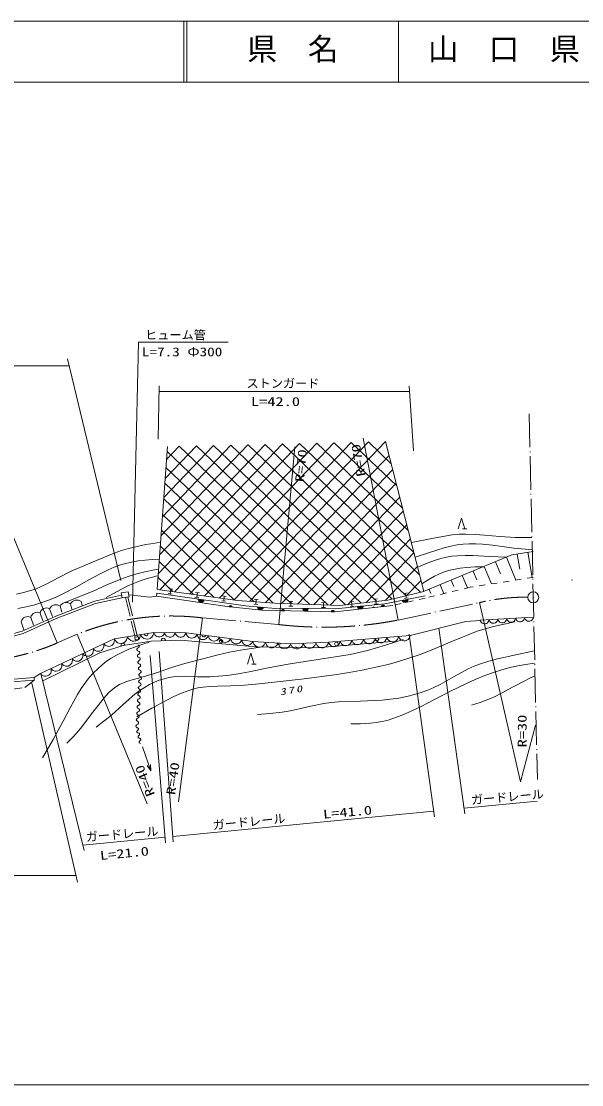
# Model space of a CAD drawing. Units: millimetres, scale not verified. Extents: x 27877 to 667877, y 22695 to 382695.
# Drawn here: x 258895 to 351022, y 207695 to 382695 of the extents above; entities that cross this region are included whole.
import ezdxf
from ezdxf.enums import TextEntityAlignment as Align

# ---------------------------------------------------------------- set-up
doc = ezdxf.new("R2010")
doc.units = ezdxf.units.MM
doc.header["$LTSCALE"] = 1000
for name, pattern in [('USER3', [7.000001, 5.508197, -0.688525, 0.114754, -0.688525]), ('USER4', [4, 3.2, -0.8]), ('USER5', [2, 1, -1])]:
    doc.linetypes.add(name, pattern=pattern)
doc.layers.add('S-SUV', color=7, linetype='Continuous', lineweight=13)
doc.layers.add('S-SUV-LWCN', color=7, linetype='Continuous', lineweight=13)
doc.styles.add('ＭＳ ゴシック', font='')
doc.styles.get('ＭＳ ゴシック').set_extended_font_data('MS Gothic')

# ---------------------------------------------------------------- blocks, each defined once
blk = doc.blocks.new('BUHIN141')
at = {"color": 7, "linetype": 'Continuous', "lineweight": 13}
for p, q in [((-206, 122), (231, -65)), ((231, -31), (-182, 146)), ((-153, 167), (225, 5)), ((217, 43), (-117, 186)), ((-77, 203), (201, 84)), ((159, 136), (-12, 209))]:
    blk.add_line(p, q, dxfattribs=at)
blk.add_lwpolyline([(-230, 98), (-189, 143), (-143, 177), (-77, 208), (-14, 214), (47, 208), (118, 178), (165, 137), (204, 88), (227, 18), (235, -38), (230, -98)], close=True, dxfattribs=at)
blk = doc.blocks.new('BUHIN10')
at = {"color": 7, "linetype": 'Continuous', "lineweight": 13}
for radius in [896, 27]:
    blk.add_circle((0, 0), radius, dxfattribs=at)
blk = doc.blocks.new('BUHIN145')
at = {"color": 7, "linetype": 'Continuous', "lineweight": 13}
for p, q in [((198, 348), (-198, -348)), ((-82, 507), (478, 188)), ((82, -507), (-478, -188))]:
    blk.add_line(p, q, dxfattribs=at)
blk = doc.blocks.new('BUHIN147')
at = {"color": 7, "linetype": 'Continuous', "lineweight": 13}
for p, q in [((164, 365), (-164, -365)), ((-130, 497), (458, 233)), ((130, -497), (-458, -233))]:
    blk.add_line(p, q, dxfattribs=at)
blk = doc.blocks.new('BUHIN148')
at = {"color": 7, "linetype": 'Continuous', "lineweight": 13}
for p, q in [((-204, 471), (417, 300)), ((106, 386), (-106, -386)), ((204, -471), (-417, -300))]:
    blk.add_line(p, q, dxfattribs=at)
blk = doc.blocks.new('BUHIN150')
at = {"color": 7, "linetype": 'Continuous', "lineweight": 13}
blk.add_lwpolyline([(-955, -55), (-870, -271), (-745, -450), (-547, -649), (-330, -752), (-102, -810), (194, -793), (414, -709), (618, -582), (792, -361), (891, -169), (955, 55)], dxfattribs=at)
blk = doc.blocks.new('BUHIN151')
at = {"color": 7, "linetype": 'Continuous', "lineweight": 13}
blk.add_lwpolyline([(-1068, 240), (-1043, -23), (-962, -260), (-806, -542), (-600, -723), (-367, -860), (-36, -934), (233, -911), (496, -835), (758, -647), (927, -467), (1068, -240)], dxfattribs=at)
blk = doc.blocks.new('BUHIN152')
at = {"color": 7, "linetype": 'Continuous', "lineweight": 13}
blk.add_lwpolyline([(-818, 340), (-835, 126), (-803, -74), (-718, -321), (-579, -494), (-412, -635), (-159, -740), (59, -759), (280, -735), (514, -621), (675, -501), (818, -340)], dxfattribs=at)
blk = doc.blocks.new('BUHIN153')
at = {"color": 7, "linetype": 'Continuous', "lineweight": 13}
blk.add_lwpolyline([(-805, 453), (-848, 234), (-840, 22), (-783, -243), (-660, -439), (-505, -606), (-255, -746), (-32, -792), (199, -795), (455, -706), (636, -601), (805, -453)], dxfattribs=at)
blk = doc.blocks.new('BUHIN154')
at = {"color": 7, "linetype": 'Continuous', "lineweight": 13}
blk.add_lwpolyline([(-933, 450), (-966, 201), (-942, -34), (-859, -327), (-708, -538), (-522, -714), (-233, -853), (20, -889), (279, -876), (560, -759), (755, -628), (933, -450)], dxfattribs=at)
blk = doc.blocks.new('BUHIN155')
at = {"color": 7, "linetype": 'Continuous', "lineweight": 13}
blk.add_lwpolyline([(-978, 350), (-985, 99), (-936, -134), (-822, -418), (-649, -612), (-445, -768), (-142, -876), (114, -885), (371, -844), (639, -697), (820, -547), (978, -350)], dxfattribs=at)
blk = doc.blocks.new('BUHIN156')
at = {"color": 7, "linetype": 'Continuous', "lineweight": 13}
blk.add_lwpolyline([(-918, 285), (-915, 53), (-861, -161), (-744, -418), (-576, -591), (-382, -727), (-97, -816), (140, -814), (376, -766), (618, -620), (779, -474), (918, -285)], dxfattribs=at)
blk = doc.blocks.new('BUHIN157')
at = {"color": 7, "linetype": 'Continuous', "lineweight": 13}
blk.add_lwpolyline([(-692, 235), (-694, 58), (-657, -105), (-573, -303), (-449, -438), (-304, -545), (-90, -617), (90, -621), (271, -589), (457, -483), (582, -375), (692, -235)], dxfattribs=at)
blk = doc.blocks.new('BUHIN172')
at = {"color": 7, "linetype": 'Continuous', "lineweight": 13}
blk.add_line((-173, -896), (495, -1166), dxfattribs=at)
blk.add_lwpolyline([(-844, -625), (337, 834), (174, -1036)], dxfattribs=at)
blk = doc.blocks.new('BUHIN173')
at = {"color": 7, "linetype": 'Continuous', "lineweight": 13}
blk.add_lwpolyline([(160, 501), (240, 406), (272, 352), (291, 288), (287, 217), (267, 155), (231, 103), (181, 58), (120, 31), (-120, -31), (-177, -62), (-223, -94), (-264, -153), (-287, -223), (-289, -291), (-267, -353), (-240, -406), (-160, -501)], dxfattribs=at)
blk = doc.blocks.new('BUHIN174')
at = {"color": 7, "linetype": 'Continuous', "lineweight": 13}
blk.add_lwpolyline([(227, 476), (294, 371), (319, 313), (328, 247), (315, 177), (287, 117), (244, 71), (188, 33), (124, 14), (-124, -14), (-185, -38), (-235, -63), (-283, -116), (-315, -183), (-327, -250), (-314, -315), (-294, -371), (-227, -476)], dxfattribs=at)
blk = doc.blocks.new('BUHIN175')
at = {"color": 7, "linetype": 'Continuous', "lineweight": 13}
blk.add_lwpolyline([(73, 432), (150, 364), (183, 322), (206, 272), (212, 213), (203, 159), (179, 112), (143, 69), (96, 39), (-96, -39), (-139, -72), (-173, -104), (-200, -157), (-210, -218), (-204, -274), (-179, -323), (-150, -364), (-73, -432)], dxfattribs=at)

msp = doc.modelspace()

# ---------------------------------------------------------------- hatches: boundary and pattern name
at = {"layer": 'S-SUV'}
h = msp.add_hatch(dxfattribs=at)
h.set_pattern_fill('USER', color=256, style=0, pattern_type=2)
h.set_pattern_definition([(226.3264, (318783, 313534), (1446.57, -1381.1), []), (136.3264, (318783, 313534), (-1381.1, -1446.57), [])])
h.paths.add_polyline_path([(282931, 312704), (281219, 289252), (294420, 287394), (300547, 286938), (311245, 286533), (319144, 287444), (325068, 288862), (318783, 313534)])

# ---------------------------------------------------------------- linework, layer by layer
for p, q in [((667877, 382695), (27877, 382695)), ((285627, 382695), (285627, 372695)), ((286127, 382695), (286127, 372695)), ((320877, 382695), (320877, 372695)), ((27877, 372695), (667877, 372695)), ((277185, 287117), (278164, 329864)), ((278164, 329864), (292885, 329864)), ((218436, 325978), (266794, 325978)), ((266515, 327144), (275242, 290679)), ((281580, 322705), (281411, 313907)), ((322684, 322705), (323343, 311985)), ((281562, 321768), (322741, 321768)), ((320841, 284162), (315110, 314088)), ((325068, 288862), (318783, 313534)), ((282931, 312704), (281219, 289252)), ((301241, 283418), (303866, 312644)), ((264817, 280391), (253155, 308503)), ((325040, 288838), (339545, 294869)), ((338638, 294492), (340201, 290735)), ((339545, 294869), (343034, 295467)), ((340417, 295019), (340843, 292535)), ((342162, 295318), (342876, 291152)), ((335012, 292984), (336206, 290112)), ((336825, 293738), (337652, 291750)), ((329573, 290723), (330006, 289680)), ((331386, 291477), (332227, 289454)), ((333199, 292230), (333805, 290773)), ((276482, 288821), (275318, 288632)), ((276616, 287993), (276482, 288821)), ((281205, 289166), (294420, 287394)), ((319144, 287444), (325068, 288862)), ((319144, 287444), (325068, 288862)), ((325946, 289215), (326237, 288515)), ((327759, 289969), (328363, 288517)), ((264486, 284768), (270956, 287291)), ((268732, 287191), (268925, 286580)), ((270956, 287291), (275382, 288240)), ((275446, 287844), (271071, 286907)), ((275318, 288632), (275453, 287804)), ((275453, 287804), (276616, 287993)), ((276607, 288323), (279984, 287918)), ((279984, 287918), (281105, 288103)), ((281105, 288103), (281167, 288578)), ((292725, 286381), (281105, 288103)), ((281167, 288578), (295739, 286482)), ((288914, 287401), (287974, 287536)), ((287990, 287471), (288881, 287342)), ((288835, 287286), (288020, 287403)), ((288056, 287335), (288776, 287231)), ((288708, 287178), (288109, 287264)), ((288216, 287185), (288585, 287132)), ((294420, 287394), (300547, 286938)), ((294420, 287394), (300547, 286938)), ((297192, 287589), (297835, 287541)), ((297514, 287565), (297454, 286767)), ((311245, 286533), (319144, 287444)), ((311245, 286533), (319144, 287444)), ((318677, 286837), (325284, 288153)), ((322458, 287526), (321527, 287341)), ((321563, 287284), (322446, 287460)), ((322421, 287392), (321615, 287231)), ((321671, 287178), (322385, 287321)), ((321700, 288467), (322326, 288617)), ((322338, 287248), (321745, 287129)), ((321872, 287091), (322237, 287164)), ((322512, 287839), (321886, 287689)), ((322013, 288542), (322199, 287764)), ((334200, 287032), (340954, 257529)), ((262000, 285317), (262458, 284038)), ((263552, 286033), (264035, 284746)), ((271071, 286907), (264641, 284399)), ((265279, 286419), (265547, 285486)), ((267005, 286805), (267220, 285969)), ((298396, 285773), (292725, 286381)), ((293076, 286375), (293549, 286324)), ((293539, 286357), (293092, 286404)), ((293114, 286434), (293523, 286390)), ((293504, 286423), (293142, 286462)), ((293175, 286490), (293476, 286458)), ((293421, 286495), (293236, 286515)), ((295739, 286482), (300701, 286077)), ((297775, 286743), (297133, 286791)), ((298688, 286179), (297741, 286256)), ((297761, 286192), (298658, 286118)), ((298616, 286059), (297796, 286126)), ((297836, 286060), (298561, 286001)), ((298496, 285944), (297893, 285993)), ((298005, 285921), (298376, 285891)), ((310448, 285520), (298396, 285773)), ((300547, 286938), (311245, 286533)), ((300547, 286938), (311245, 286533)), ((300701, 286077), (310524, 286026)), ((306087, 285987), (305137, 285992)), ((305162, 285929), (306062, 285924)), ((306024, 285862), (305202, 285866)), ((305246, 285804), (305974, 285800)), ((305913, 285738), (305308, 285741)), ((305426, 285678), (305798, 285676)), ((319967, 286583), (310448, 285520)), ((310524, 286026), (318677, 286837)), ((315079, 286416), (314134, 286322)), ((314165, 286263), (315061, 286352)), ((315029, 286286), (314211, 286204)), ((314262, 286147), (314986, 286219)), ((314932, 286151), (314330, 286091)), ((314453, 286040), (314824, 286077)), ((318113, 286408), (318585, 286461)), ((318570, 286490), (318122, 286440)), ((318138, 286473), (318546, 286519)), ((318520, 286548), (318159, 286507)), ((318185, 286542), (318486, 286575)), ((318424, 286600), (318239, 286579)), ((258895, 283885), (259305, 282558)), ((259044, 282309), (264486, 284768)), ((264641, 284399), (259181, 281932)), ((260447, 284601), (260914, 283330)), ((288679, 284513), (284756, 254235)), ((322815, 281621), (331960, 283918)), ((331960, 283918), (334336, 284108)), ((343073, 284615), (334323, 284116)), ((255741, 281394), (259044, 282309)), ((259181, 281932), (255824, 281002)), ((268100, 281827), (279607, 253932)), ((274181, 281064), (280663, 282128)), ((280663, 282128), (285980, 282077)), ((285980, 282077), (296967, 280659)), ((322676, 281824), (326799, 251798)), ((327551, 282821), (331823, 252285)), ((262079, 275342), (274181, 281064)), ((280257, 280710), (275649, 279950)), ((278165, 281374), (277587, 281365)), ((277587, 281365), (277594, 280888)), ((277594, 280888), (278172, 280896)), ((278172, 280896), (278165, 281374)), ((285041, 280862), (280257, 280710)), ((297447, 279748), (285041, 280862)), ((296967, 280659), (303168, 280254)), ((303168, 280254), (309397, 280507)), ((319828, 280608), (307371, 279596)), ((309397, 280507), (322815, 281621)), ((271801, 278786), (262433, 274178)), ((275649, 279950), (271801, 278786)), ((280056, 278303), (282627, 247519)), ((281586, 278963), (283881, 247641)), ((307371, 279596), (297447, 279748)), ((262143, 275162), (269217, 246220)), ((254821, 274188), (260999, 274692)), ((261032, 274293), (254853, 273789)), ((260605, 273758), (268137, 241038)), ((260999, 274692), (261032, 274293)), ((343436, 266876), (340954, 257529)), ((278805, 263308), (280192, 259352)), ((331690, 253204), (343693, 254367)), ((283814, 248566), (326666, 252717)), ((268995, 247131), (282550, 248444)), ((162361, 242103), (267892, 242103)), ((27877, 207695), (566877, 207695))]:
    msp.add_line(p, q, dxfattribs=at)
at = {"layer": 'S-SUV', "linetype": 'USER3'}
for p, q in [((342383, 318116), (343729, 257945)), ((320841, 284162), (334200, 287032)), ((288679, 284513), (301241, 283418)), ((264817, 280391), (268100, 281827))]:
    msp.add_line(p, q, dxfattribs=at)
at = {"layer": 'S-SUV', "linetype": 'USER5'}
for p, q in [((343059, 291181), (332666, 289561)), ((332666, 289561), (325264, 287766)), ((325264, 287766), (319925, 286570))]:
    msp.add_line(p, q, dxfattribs=at)
at = {"layer": 'S-SUV', "linetype": 'USER4'}
for p, q in [((276042, 287895), (277596, 281365)), ((276431, 287988), (278005, 281371)), ((260999, 274692), (262079, 275342)), ((251923, 272058), (259481, 273041)), ((259481, 273041), (261032, 274293))]:
    msp.add_line(p, q, dxfattribs=at)
at = {"layer": 'S-SUV'}
for points in [[(288948, 287459), (288892, 287351), (288821, 287263), (288709, 287168), (288592, 287124), (288470, 287104), (288316, 287126), (288206, 287179), (288105, 287255), (288024, 287377), (287979, 287482), (287958, 287601)], [(322471, 287593), (322454, 287472), (322416, 287365), (322342, 287238), (322246, 287158), (322138, 287098), (321986, 287068), (321864, 287082), (321744, 287119), (321627, 287208), (321549, 287292), (321490, 287397)], [(293061, 286345), (293087, 286400), (293120, 286445), (293175, 286495), (293233, 286519), (293293, 286531), (293370, 286523), (293426, 286498), (293478, 286462), (293521, 286403), (293545, 286351), (293558, 286292)], [(298718, 286239), (298669, 286128), (298604, 286035), (298498, 285933), (298383, 285883), (298263, 285855), (298108, 285867), (297994, 285914), (297890, 285983), (297801, 286101), (297749, 286203), (297721, 286320)], [(306113, 286049), (306072, 285934), (306014, 285837), (305916, 285728), (305806, 285668), (305688, 285631), (305533, 285632), (305416, 285670), (305306, 285731), (305209, 285841), (305150, 285939), (305113, 286054)], [(315098, 286481), (315070, 286363), (315022, 286260), (314936, 286141), (314832, 286070), (314719, 286021), (314565, 286006), (314444, 286032), (314329, 286080), (314221, 286180), (314152, 286271), (314103, 286382)], [(318104, 286375), (318118, 286435), (318141, 286486), (318183, 286546), (318235, 286582), (318291, 286608), (318368, 286616), (318429, 286604), (318487, 286580), (318541, 286531), (318576, 286486), (318601, 286431)]]:
    msp.add_lwpolyline(points, close=True, dxfattribs=at)
msp.add_lwpolyline([(280133, 260391), (280192, 259352), (279593, 260201)], dxfattribs=at)
for centre, radius in [((349442, 290754), 31.2), ((349442, 290754), 25), ((349442, 290754), 18.7), ((349442, 290754), 12.5), ((349442, 290754), 6.2), ((291728, 280662), 298), ((310697, 280244), 298)]:
    msp.add_circle(centre, radius, dxfattribs=at)
for centre, radius, start, end in [((266287, 285965), 1106, 49.47404, 155.73425), ((268014, 286351), 1106, 49.47404, 155.73425), ((261492, 284377), 1068, 61.62621, 167.88641), ((263044, 285093), 1068, 61.62621, 167.88641), ((264560, 285578), 1106, 49.47404, 155.73425), ((305977, 285637), 49.8, 331.35177, 206.24125), ((316778, 286226), 49.8, 7.41558, 185.33208), ((259940, 283661), 1068, 61.62621, 167.88641), ((279419, 281881), 298, 181.29657, 17.33817), ((275583, 280068), 298, 344.22796, 223.01717), ((282243, 280870), 298, 342.78084, 200.85678), ((288903, 281673), 298, 167.49929, 357.79577), ((301212, 280453), 298, 190.02526, 342.49968), ((317357, 281047), 298, 160.85242, 28.63932), ((304037, 279442), 298, 42.45993, 135.78628)]:
    msp.add_arc(centre, radius, start, end, dxfattribs=at)
at = {"layer": 'S-SUV', "linetype": 'USER3'}
for centre, radius, start, end in [((341755, 255502), 32423, 89.28528, 103.47501), ((283573, 243454), 41375, 82.91165, 111.96121), ((308659, 346570), 63586, 263.30042, 281.04584), ((249446, 316069), 38848, 246.66974, 293.30632)]:
    msp.add_arc(centre, radius, start, end, dxfattribs=at)
at = {"layer": 'S-SUV-LWCN'}
for points in [[(323018, 296910), (326372, 297589), (329748, 298210), (330853, 298290), (331963, 298311), (333508, 298262), (335062, 298153), (337561, 297932), (340068, 297770), (341434, 297738), (342802, 297734)], [(258110, 288426), (259278, 288676), (260252, 288942), (261206, 289265), (262152, 289660), (263084, 290114), (265063, 291184), (267079, 292206), (270608, 293713), (274167, 295167), (275343, 295582), (276545, 295942), (277949, 296286), (279380, 296574), (280574, 296782), (281783, 296977)], [(323635, 294488), (326022, 295294), (328433, 296045), (329490, 296312), (330557, 296520), (331527, 296643), (332504, 296706), (333616, 296713), (334737, 296660), (336360, 296494), (337971, 296268), (339859, 296012), (341757, 295816), (342295, 295769), (342843, 295724)], [(258306, 286049), (259713, 286336), (261101, 286682), (262247, 287025), (263381, 287428), (264622, 287943), (265839, 288513), (267982, 289632), (270118, 290816), (271642, 291646), (273191, 292421), (274171, 292850), (275178, 293224), (276079, 293493), (276995, 293704), (278122, 293893), (279274, 294024), (280417, 294112), (281578, 294173)], [(324209, 292926), (325604, 293512), (327011, 294038), (327885, 294305), (328781, 294515), (329691, 294658), (330623, 294743), (331874, 294782), (333143, 294760), (335898, 294631), (338638, 294492)], [(266027, 287038), (268370, 287957), (270694, 288934), (272968, 289940), (275259, 290888), (276450, 291316), (277659, 291687), (279206, 292076), (280781, 292409), (281115, 292476), (281459, 292543)], [(324750, 290110), (325761, 290768), (326805, 291376), (327535, 291737), (328290, 292042), (329108, 292300), (329956, 292504), (331016, 292688), (332085, 292812), (333502, 292907), (334930, 292942), (334980, 292942), (335030, 292942)], [(272823, 287856), (274548, 288814), (276310, 289723), (277356, 290200), (278433, 290624), (279561, 290988), (280709, 291294), (281039, 291375), (281380, 291456)], [(277907, 268248), (280328, 269635), (282795, 270979), (283996, 271581), (285228, 272131), (286154, 272484), (287104, 272782), (287942, 272984), (288803, 273128), (289963, 273244), (291135, 273300), (293350, 273349), (295567, 273457), (298017, 273665), (300457, 273932), (305405, 274515), (310361, 275152), (312781, 275530), (315205, 275970), (317195, 276386), (319180, 276864), (320897, 277335), (322595, 277865), (324446, 278505), (326286, 279205), (330051, 280785), (333839, 282310), (335171, 282726), (336531, 283088), (338266, 283488), (340012, 283855)], [(262400, 261489), (264111, 264483), (265776, 267518), (266930, 269729), (268136, 271908), (268759, 272909), (269439, 273885), (270072, 274691), (270760, 275467), (271451, 276158), (272188, 276810), (272916, 277375), (273675, 277889), (274532, 278389), (275420, 278836), (276600, 279351), (277820, 279817), (278858, 280182), (279912, 280537)], [(271187, 266528), (272468, 267498), (273710, 268514), (275625, 270264), (277587, 271976), (278389, 272579), (279232, 273138), (279997, 273573), (280802, 273961), (281569, 274264), (282365, 274513), (283147, 274696), (283938, 274820), (284873, 274890), (285810, 274900), (287870, 274834), (289937, 274829), (291326, 274906), (292719, 275044), (294548, 275306), (296369, 275628), (299726, 276335), (303093, 276983), (308026, 277724), (312964, 278494), (314398, 278799), (315819, 279162), (318746, 280042), (321665, 280967)], [(266394, 263886), (267526, 265074), (268615, 266304), (270656, 268999), (272784, 271708), (273340, 272278), (273938, 272804), (274463, 273191), (275026, 273529), (275683, 273841), (276372, 274100), (278927, 274830), (281448, 275612), (283612, 276329), (285800, 276992), (288526, 277751), (291276, 278455), (293098, 278867), (294932, 279220), (296728, 279498), (298530, 279739)], [(297720, 268617), (299754, 268782), (301779, 269006), (303070, 269210), (304363, 269475), (306498, 269976), (308637, 270418), (309820, 270580), (311019, 270683), (314621, 270798), (318229, 270974), (319602, 271120), (320974, 271328), (322265, 271591), (323555, 271916), (324645, 272253), (325716, 272648), (326736, 273088), (327731, 273583), (330029, 274887), (332355, 276137), (333360, 276572), (334398, 276957), (335764, 277385), (337152, 277756), (340172, 278459), (343185, 279114)], [(313081, 267081), (314680, 267106), (316277, 267190), (317245, 267298), (318211, 267466), (319184, 267704), (320154, 268004), (321318, 268435), (322476, 268930), (324615, 269960), (326718, 271039), (329330, 272390), (331968, 273686), (333522, 274386), (335103, 275032), (336494, 275538), (337905, 275987), (339197, 276337), (340502, 276629), (341855, 276874), (343226, 277083)], [(332928, 270153), (334355, 270615), (335758, 271132), (336804, 271598), (337826, 272120), (339778, 273198), (341764, 274227), (342515, 274576), (343271, 274913)]]:
    msp.add_lwpolyline(points, dxfattribs=at)

# ---------------------------------------------------------------- block references
at = {"layer": 'S-SUV', "rotation": 22}
for name, p in [('BUHIN172', (331260, 300048)), ('BUHIN145', (283407, 288871)), ('BUHIN145', (287812, 288280)), ('BUHIN10', (343059, 287898)), ('BUHIN145', (292218, 287689)), ('BUHIN147', (303222, 286837)), ('BUHIN147', (308570, 286634)), ('BUHIN148', (313220, 286761)), ('BUHIN148', (317169, 287216)), ('BUHIN141', (301906, 285700)), ('BUHIN141', (310092, 285528)), ('BUHIN157', (335052, 284158)), ('BUHIN157', (336510, 284241)), ('BUHIN157', (337969, 284324)), ('BUHIN157', (339427, 284407)), ('BUHIN157', (340886, 284490)), ('BUHIN157', (342344, 284573)), ('BUHIN151', (275262, 281241)), ('BUHIN151', (277422, 281596)), ('BUHIN151', (279583, 281950)), ('BUHIN152', (281549, 282119)), ('BUHIN152', (283321, 282102)), ('BUHIN152', (285093, 282085)), ('BUHIN153', (286895, 281959)), ('BUHIN153', (288727, 281722)), ('BUHIN153', (290558, 281486)), ('BUHIN153', (292389, 281250)), ('BUHIN156', (318023, 281223)), ('BUHIN156', (319940, 281382)), ('BUHIN156', (321857, 281542)), ('BUHIN150', (271588, 279838)), ('BUHIN150', (273317, 280655)), ('BUHIN173', (278093, 279586)), ('BUHIN153', (294221, 281014)), ('BUHIN153', (296052, 280777)), ('BUHIN154', (298001, 280592)), ('BUHIN154', (300068, 280457)), ('BUHIN154', (302135, 280322)), ('BUHIN155', (304207, 280296)), ('BUHIN155', (306283, 280381)), ('BUHIN155', (308359, 280465)), ('BUHIN156', (310355, 280587)), ('BUHIN156', (312272, 280746)), ('BUHIN156', (314189, 280905)), ('BUHIN156', (316106, 281064)), ('BUHIN150', (268130, 278203)), ('BUHIN150', (269859, 279021)), ('BUHIN173', (278171, 278538)), ('BUHIN172', (296628, 277785)), ('BUHIN150', (264673, 276568)), ('BUHIN150', (266402, 277386)), ('BUHIN173', (278250, 277489)), ('BUHIN173', (278328, 276441)), ('BUHIN150', (262944, 275751)), ('BUHIN174', (278413, 274341)), ('BUHIN173', (278406, 275392)), ('BUHIN174', (278349, 273288)), ('BUHIN174', (278221, 271182)), ('BUHIN174', (278285, 272235)), ('BUHIN174', (278092, 269075)), ('BUHIN174', (278157, 270128)), ('BUHIN174', (278028, 268022)), ('BUHIN174', (277964, 266969)), ('BUHIN175', (278026, 266014)), ('BUHIN175', (278214, 265157)), ('BUHIN175', (278403, 264301))]:
    msp.add_blockref(name, p, dxfattribs=at)

# ---------------------------------------------------------------- texts
at = {"layer": 'S-SUV', "style": 'ＭＳ ゴシック'}
for s, height, p in [('県\u3000名', 3666, (296002, 375195)), ('山\u3000口\u3000県', 3666, (325752, 375195)), ('ヒューム管', 1466, (279240, 329919)), ('ストンガード', 1466, (295912, 321946))]:
    msp.add_text(s, height=height, dxfattribs=at).set_placement(p, align=Align.BOTTOM_LEFT)
for s, width, p in [('L=7.3 Φ300', 1.25, (278723, 327123)), ('L=42.0', 1.35, (296637, 318943))]:
    msp.add_text(s, height=1466, dxfattribs=dict(at, width=width)).set_placement(p, align=Align.BOTTOM_LEFT)
at = {"layer": 'S-SUV', "style": 'ＭＳ ゴシック', "width": 1.35}
for s, rotation, p in [('R=70', 84.6, (305791, 306782)), ('R=70', 100.4, (315941, 308007)), ('R=30', 90, (342400, 263208)), ('R=40', 111.7, (281291, 255645)), ('R=40', 81.9, (284602, 255256)), ('L=41.0', 5.1, (308606, 251034)), ('L=21.0', 5.5, (271935, 244231))]:
    msp.add_text(s, height=1466, rotation=rotation, dxfattribs=at).set_placement(p, align=Align.BOTTOM_LEFT)
at = {"layer": 'S-SUV', "style": 'ＭＳ ゴシック'}
for rotation, p in [(4.9, (332923, 253379)), (5.5, (290466, 249235)), (4.8, (269589, 247281))]:
    msp.add_text('ガードレール', height=1466, rotation=rotation, dxfattribs=at).set_placement(p, align=Align.BOTTOM_LEFT)
at = {"layer": 'S-SUV', "insert": (301486, 271737), "char_height": 1100, "attachment_point": 7, "rotation": 9.3, "style": 'ＭＳ ゴシック'}
msp.add_mtext('\\T1.33;\\W1.35;\\Q15;370', dxfattribs=at)

doc.saveas('drawing.dxf')
